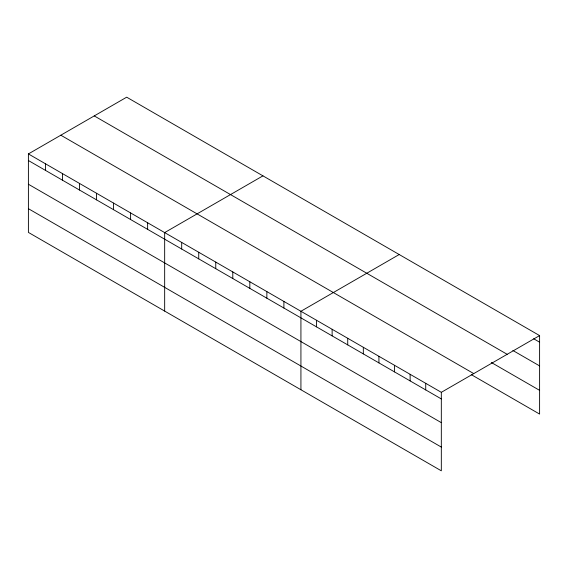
<?xml version="1.0" encoding="UTF-8"?>
<svg xmlns="http://www.w3.org/2000/svg" width="568" height="568" viewBox="0 0 568 568"><rect width="100%" height="100%" fill="white"/><g stroke="black" fill="none" stroke-linecap="round" stroke-linejoin="round"><path stroke-width="0.85" d="M28.4 153.928L441.322 392.325L441.322 470.815L28.4 232.411L28.4 153.928L126.678 97.185L539.6 335.589L539.6 414.072L471.262 374.617M262.941 175.86L164.663 232.596L164.663 311.086M399.205 254.528L300.926 311.271L300.926 389.755M441.322 392.325L539.6 335.589M533.657 338.755L539.6 342.184M512.861 350.47L539.6 365.906M94.245 115.907L507.167 354.311M491.313 362.476L539.6 390.351M60.833 135.205L473.755 373.602M28.4 160.524L441.322 398.921M28.4 184.245L441.322 422.649M28.4 208.69L441.322 447.087M425.723 383.322L425.723 389.918M410.124 374.312L410.124 380.908M394.526 365.309L394.526 371.905M378.927 356.299L378.927 362.895M363.328 347.296L363.328 353.892M347.73 338.287L347.73 344.882M332.131 329.284L332.131 335.88M316.525 320.274L316.525 326.87M283.894 301.438L283.894 308.034M266.861 291.604L266.861 298.2M249.828 281.771L249.828 288.366M232.795 271.937L232.795 278.533M215.762 262.096L215.762 268.7M198.729 252.263L198.729 258.866M181.696 242.429L181.696 249.032M147.63 222.762L147.63 229.358M130.597 212.929L130.597 219.525M113.564 203.095L113.564 209.691M96.532 193.262L96.532 199.858M79.499 183.429L79.499 190.024M62.466 173.595L62.466 180.191M45.433 163.761L45.433 170.357"/></g></svg>
